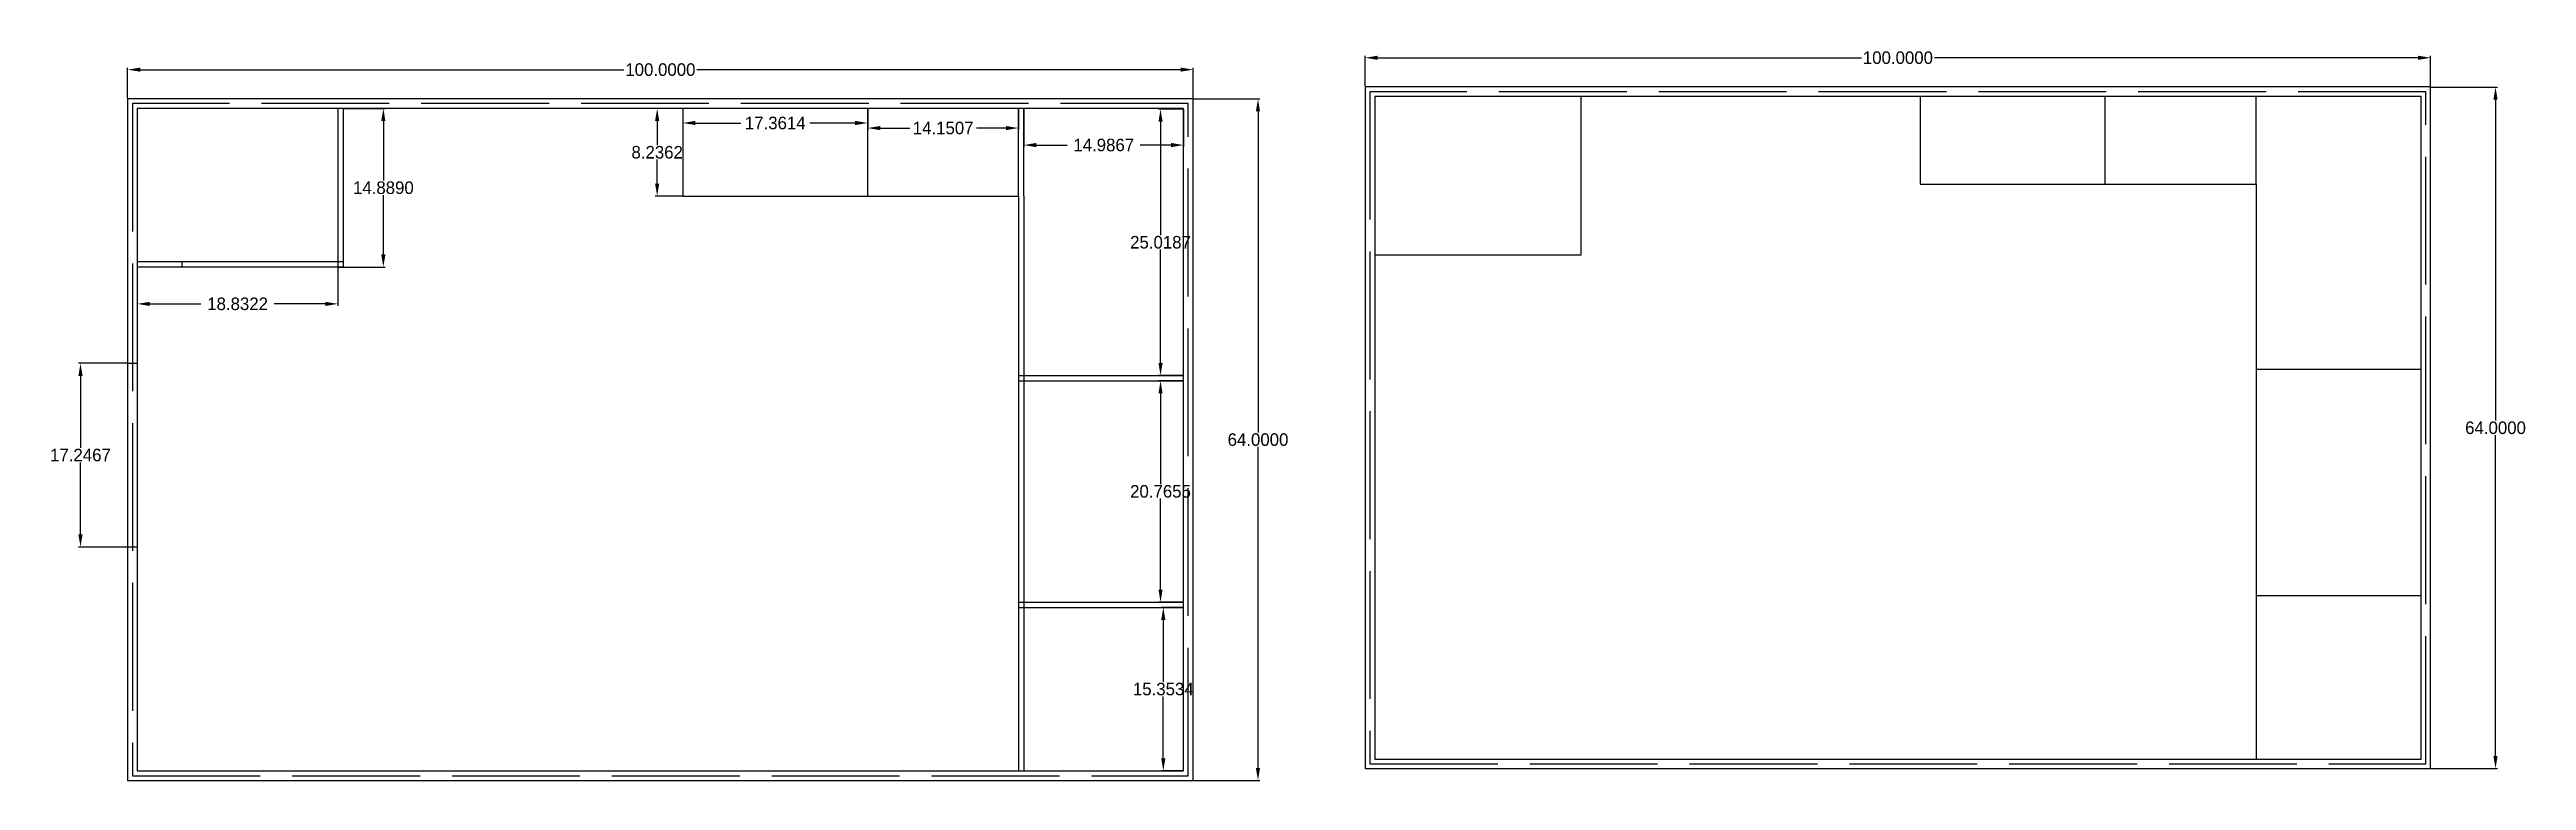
# Model space of a CAD drawing. Header units: feet. Extents: x 93 to 326, y 34 to 103.
import ezdxf

# ---------------------------------------------------------------- set-up
doc = ezdxf.new("R2010")
doc.units = ezdxf.units.FT
doc.header["$MEASUREMENT"] = 0
doc.linetypes.add('ACAD_ISO02W100', pattern=[15, 12, -3])
doc.dimstyles.get("Standard").update_dxf_attribs({"dimtxt": 1.18, "dimasz": 1.18, "dimexe": 0.18, "dimexo": 0.0625, "dimgap": 0.09, "dimtad": 0, "dimtih": 1, "dimtoh": 1, "dimdec": 4, "dimzin": 0, "dimdsep": 46, "dimtxsty": 'Standard', "dimcen": 1.09, "dimadec": 0, "dimazin": 0, "dimtfac": 1, "dimtdec": 4, "dimtofl": 0, "dimtmove": 0, "dimatfit": 3, "dimfxl": 1, "dimtolj": 1, "dimtzin": 0, "dimarcsym": 0})

# ---------------------------------------------------------------- blocks, each defined once
blk = doc.blocks.new('*D2')
at = {"color": 0, "lineweight": -2}
for p, q in [((100.5, 98.1), (100.5, 100.96)), ((101.68, 100.78), (147.07, 100.78)), ((199.32, 100.78), (153.93, 100.78)), ((200.5, 98.1), (200.5, 100.96))]:
    blk.add_line(p, q, dxfattribs=at)
at = {"color": 0}
for points in [[(101.68, 100.98), (101.68, 100.59), (100.5, 100.78)], [(199.32, 100.98), (199.32, 100.59), (200.5, 100.78)]]:
    blk.add_solid(points, dxfattribs=at)
at = {"layer": 'Defpoints', "color": 0}
for p in [(200.5, 100.78), (100.5, 98.04), (200.5, 98.04)]:
    blk.add_point(p, dxfattribs=at)
at = {"color": 0, "insert": (150.5, 100.78), "char_height": 1.18, "attachment_point": 5}
blk.add_mtext('\\A1;100.0000', dxfattribs=at)
blk = doc.blocks.new('*D3')
at = {"color": 0, "lineweight": -2}
for p, q in [((200.56, 98.04), (206.77, 98.04)), ((206.59, 96.86), (206.59, 66.72)), ((206.59, 35.22), (206.59, 65.36)), ((200.56, 34.04), (206.77, 34.04))]:
    blk.add_line(p, q, dxfattribs=at)
at = {"color": 0}
for points in [[(206.39, 96.86), (206.78, 96.86), (206.59, 98.04)], [(206.39, 35.22), (206.78, 35.22), (206.59, 34.04)]]:
    blk.add_solid(points, dxfattribs=at)
at = {"layer": 'Defpoints', "color": 0}
for p in [(200.5, 98.04), (200.5, 34.04), (206.59, 34.04)]:
    blk.add_point(p, dxfattribs=at)
at = {"color": 0, "insert": (206.59, 66.04), "char_height": 1.18, "attachment_point": 5}
blk.add_mtext('\\A1;64.0000', dxfattribs=at)
blk = doc.blocks.new('*D7')
at = {"color": 0, "lineweight": -2}
for p, q in [((216.65, 99.22), (216.65, 102.08)), ((217.83, 101.9), (263.22, 101.9)), ((315.47, 101.9), (270.08, 101.9)), ((316.65, 99.22), (316.65, 102.08))]:
    blk.add_line(p, q, dxfattribs=at)
at = {"color": 0}
for points in [[(217.83, 102.09), (217.83, 101.7), (216.65, 101.9)], [(315.47, 102.09), (315.47, 101.7), (316.65, 101.9)]]:
    blk.add_solid(points, dxfattribs=at)
at = {"layer": 'Defpoints', "color": 0}
for p in [(316.65, 101.9), (216.65, 99.15), (316.65, 99.15)]:
    blk.add_point(p, dxfattribs=at)
at = {"color": 0, "insert": (266.65, 101.9), "char_height": 1.18, "attachment_point": 5}
blk.add_mtext('\\A1;100.0000', dxfattribs=at)
blk = doc.blocks.new('*D8')
at = {"color": 0, "lineweight": -2}
for p, q in [((316.71, 99.15), (322.92, 99.15)), ((322.74, 97.97), (322.74, 67.83)), ((322.74, 36.33), (322.74, 66.47)), ((316.71, 35.15), (322.92, 35.15))]:
    blk.add_line(p, q, dxfattribs=at)
at = {"color": 0}
for points in [[(322.54, 97.97), (322.93, 97.97), (322.74, 99.15)], [(322.54, 36.33), (322.93, 36.33), (322.74, 35.15)]]:
    blk.add_solid(points, dxfattribs=at)
at = {"layer": 'Defpoints', "color": 0}
for p in [(316.65, 99.15), (316.65, 35.15), (322.74, 35.15)]:
    blk.add_point(p, dxfattribs=at)
at = {"color": 0, "insert": (322.74, 67.15), "char_height": 1.18, "attachment_point": 5}
blk.add_mtext('\\A1;64.0000', dxfattribs=at)
blk = doc.blocks.new('*D9')
at = {"color": 0, "lineweight": -2}
for p, q in [((100.44, 73.21), (95.89, 73.21)), ((96.07, 72.03), (96.07, 65.27)), ((96.07, 57.14), (96.07, 63.91)), ((100.44, 55.96), (95.89, 55.96))]:
    blk.add_line(p, q, dxfattribs=at)
at = {"color": 0}
for points in [[(95.88, 72.03), (96.27, 72.03), (96.07, 73.21)], [(95.88, 57.14), (96.27, 57.14), (96.07, 55.96)]]:
    blk.add_solid(points, dxfattribs=at)
at = {"layer": 'Defpoints', "color": 0}
for p in [(100.5, 73.21), (96.07, 55.96), (100.5, 55.96)]:
    blk.add_point(p, dxfattribs=at)
at = {"color": 0, "insert": (96.07, 64.59), "char_height": 1.18, "attachment_point": 5}
blk.add_mtext('\\A1;17.2467', dxfattribs=at)
blk = doc.blocks.new('*D10')
at = {"color": 0, "lineweight": -2}
for p, q in [((120.79, 97.14), (124.68, 97.14)), ((124.5, 95.96), (124.5, 90.37)), ((124.5, 83.43), (124.5, 89.01)), ((120.29, 82.25), (124.68, 82.25))]:
    blk.add_line(p, q, dxfattribs=at)
at = {"color": 0}
for points in [[(124.3, 95.96), (124.69, 95.96), (124.5, 97.14)], [(124.3, 83.43), (124.69, 83.43), (124.5, 82.25)]]:
    blk.add_solid(points, dxfattribs=at)
at = {"layer": 'Defpoints', "color": 0}
for p in [(120.73, 97.14), (120.23, 82.25), (124.5, 82.25)]:
    blk.add_point(p, dxfattribs=at)
at = {"color": 0, "insert": (124.5, 89.69), "char_height": 1.18, "attachment_point": 5}
blk.add_mtext('\\A1;14.8890', dxfattribs=at)
blk = doc.blocks.new('*D11')
at = {"color": 0, "lineweight": -2}
for p, q in [((101.4, 82.69), (101.4, 78.61)), ((120.23, 82.19), (120.23, 78.61)), ((102.58, 78.79), (107.38, 78.79)), ((119.05, 78.79), (114.25, 78.79))]:
    blk.add_line(p, q, dxfattribs=at)
at = {"color": 0}
for points in [[(102.58, 78.98), (102.58, 78.59), (101.4, 78.79)], [(119.05, 78.98), (119.05, 78.59), (120.23, 78.79)]]:
    blk.add_solid(points, dxfattribs=at)
at = {"layer": 'Defpoints', "color": 0}
for p in [(101.4, 82.75), (120.23, 82.25), (120.23, 78.79)]:
    blk.add_point(p, dxfattribs=at)
at = {"color": 0, "insert": (110.82, 78.79), "char_height": 1.18, "attachment_point": 5}
blk.add_mtext('\\A1;18.8322', dxfattribs=at)
blk = doc.blocks.new('*D12')
at = {"color": 0, "lineweight": -2}
for p, q in [((152.54, 97.14), (150.02, 97.14)), ((150.2, 95.96), (150.2, 93.7)), ((150.2, 90.08), (150.2, 92.34)), ((152.54, 88.9), (150.02, 88.9))]:
    blk.add_line(p, q, dxfattribs=at)
at = {"color": 0}
for points in [[(150, 95.96), (150.39, 95.96), (150.2, 97.14)], [(150, 90.08), (150.39, 90.08), (150.2, 88.9)]]:
    blk.add_solid(points, dxfattribs=at)
at = {"layer": 'Defpoints', "color": 0}
for p in [(152.6, 97.14), (150.2, 88.9), (152.6, 88.9)]:
    blk.add_point(p, dxfattribs=at)
at = {"color": 0, "insert": (150.2, 93.02), "char_height": 1.18, "attachment_point": 5}
blk.add_mtext('\\A1;8.2362', dxfattribs=at)
blk = doc.blocks.new('*D13')
at = {"color": 0, "lineweight": -2}
for p, q in [((184.61, 97.08), (184.61, 93.52)), ((199.6, 97.08), (199.6, 93.52)), ((185.79, 93.7), (188.67, 93.7)), ((198.42, 93.7), (195.54, 93.7))]:
    blk.add_line(p, q, dxfattribs=at)
at = {"color": 0}
for points in [[(185.79, 93.9), (185.79, 93.5), (184.61, 93.7)], [(198.42, 93.9), (198.42, 93.5), (199.6, 93.7)]]:
    blk.add_solid(points, dxfattribs=at)
at = {"layer": 'Defpoints', "color": 0}
for p in [(184.61, 97.14), (199.6, 97.14), (199.6, 93.7)]:
    blk.add_point(p, dxfattribs=at)
at = {"color": 0, "insert": (192.11, 93.7), "char_height": 1.18, "attachment_point": 5}
blk.add_mtext('\\A1;14.9867', dxfattribs=at)
blk = doc.blocks.new('*D14')
at = {"color": 0, "lineweight": -2}
for p, q in [((199.54, 97.08), (197.26, 97.08)), ((197.44, 95.9), (197.44, 85.25)), ((197.44, 73.24), (197.44, 83.89)), ((199.54, 72.06), (197.26, 72.06))]:
    blk.add_line(p, q, dxfattribs=at)
at = {"color": 0}
for points in [[(197.25, 95.9), (197.64, 95.9), (197.44, 97.08)], [(197.25, 73.24), (197.64, 73.24), (197.44, 72.06)]]:
    blk.add_solid(points, dxfattribs=at)
at = {"layer": 'Defpoints', "color": 0}
for p in [(199.6, 97.08), (197.44, 72.06), (199.6, 72.06)]:
    blk.add_point(p, dxfattribs=at)
at = {"color": 0, "insert": (197.44, 84.57), "char_height": 1.18, "attachment_point": 5}
blk.add_mtext('\\A1;25.0187', dxfattribs=at)
blk = doc.blocks.new('*D15')
at = {"color": 0, "lineweight": -2}
for p, q in [((199.54, 71.56), (197.26, 71.56)), ((197.44, 70.38), (197.44, 61.86)), ((197.44, 51.97), (197.44, 60.5)), ((199.54, 50.79), (197.26, 50.79))]:
    blk.add_line(p, q, dxfattribs=at)
at = {"color": 0}
for points in [[(197.25, 70.38), (197.64, 70.38), (197.44, 71.56)], [(197.25, 51.97), (197.64, 51.97), (197.44, 50.79)]]:
    blk.add_solid(points, dxfattribs=at)
at = {"layer": 'Defpoints', "color": 0}
for p in [(199.6, 71.56), (197.44, 50.79), (199.6, 50.79)]:
    blk.add_point(p, dxfattribs=at)
at = {"color": 0, "insert": (197.44, 61.18), "char_height": 1.18, "attachment_point": 5}
blk.add_mtext('\\A1;20.7655', dxfattribs=at)
blk = doc.blocks.new('*D16')
at = {"color": 0, "lineweight": -2}
for p, q in [((199.54, 50.29), (197.52, 50.29)), ((197.7, 49.11), (197.7, 43.3)), ((197.7, 36.12), (197.7, 41.94)), ((199.54, 34.94), (197.52, 34.94))]:
    blk.add_line(p, q, dxfattribs=at)
at = {"color": 0}
for points in [[(197.51, 49.11), (197.9, 49.11), (197.7, 50.29)], [(197.51, 36.12), (197.9, 36.12), (197.7, 34.94)]]:
    blk.add_solid(points, dxfattribs=at)
at = {"layer": 'Defpoints', "color": 0}
for p in [(199.6, 50.29), (197.7, 34.94), (199.6, 34.94)]:
    blk.add_point(p, dxfattribs=at)
at = {"color": 0, "insert": (197.7, 42.62), "char_height": 1.18, "attachment_point": 5}
blk.add_mtext('\\A1;15.3534', dxfattribs=at)
blk = doc.blocks.new('*D17')
at = {"color": 0, "lineweight": -2}
for p, q in [((152.6, 97.08), (152.6, 95.59)), ((153.78, 95.77), (158.04, 95.77)), ((168.78, 95.77), (164.52, 95.77)), ((169.96, 97.08), (169.96, 95.59))]:
    blk.add_line(p, q, dxfattribs=at)
at = {"color": 0}
for points in [[(153.78, 95.97), (153.78, 95.58), (152.6, 95.77)], [(168.78, 95.97), (168.78, 95.58), (169.96, 95.77)]]:
    blk.add_solid(points, dxfattribs=at)
at = {"layer": 'Defpoints', "color": 0}
for p in [(152.6, 97.14), (169.96, 97.14), (169.96, 95.77)]:
    blk.add_point(p, dxfattribs=at)
at = {"color": 0, "insert": (161.28, 95.77), "char_height": 1.18, "attachment_point": 5}
blk.add_mtext('\\A1;17.3614', dxfattribs=at)
blk = doc.blocks.new('*D18')
at = {"color": 0, "lineweight": -2}
for p, q in [((169.96, 97.01), (169.96, 95.12)), ((184.11, 97.01), (184.11, 95.12)), ((171.14, 95.3), (173.9, 95.3)), ((182.93, 95.3), (180.18, 95.3))]:
    blk.add_line(p, q, dxfattribs=at)
at = {"color": 0}
for points in [[(171.14, 95.49), (171.14, 95.1), (169.96, 95.3)], [(182.93, 95.49), (182.93, 95.1), (184.11, 95.3)]]:
    blk.add_solid(points, dxfattribs=at)
at = {"layer": 'Defpoints', "color": 0}
for p in [(169.96, 97.08), (184.11, 97.08), (184.11, 95.3)]:
    blk.add_point(p, dxfattribs=at)
at = {"color": 0, "insert": (177.04, 95.3), "char_height": 1.18, "attachment_point": 5}
blk.add_mtext('\\A1;14.1507', dxfattribs=at)

msp = doc.modelspace()

# ---------------------------------------------------------------- linework, layer by layer
for p, q in [((236.88229, 98.25397), (236.88229, 83.36493)), ((268.75118, 98.25397), (268.75118, 90.01782)), ((286.11259, 90.01782), (286.11259, 98.25397)), ((300.26333, 90.01782), (300.26333, 98.25397)), ((120.23132, 97.13911), (120.23132, 82.25007)), ((120.73132, 97.13911), (120.73132, 82.25007)), ((152.60021, 97.13911), (152.60021, 88.90295)), ((169.96162, 88.90295), (169.96162, 97.13911)), ((184.11236, 88.90295), (184.11236, 97.13911)), ((184.61236, 88.90295), (184.61236, 97.13911)), ((152.60021, 88.90295), (169.96162, 88.90295)), ((169.96162, 88.90295), (184.11236, 88.90295)), ((184.11236, 88.90295), (184.11236, 71.55793)), ((184.61236, 88.90295), (184.61236, 71.55793)), ((268.75118, 90.01782), (286.11259, 90.01782)), ((286.11259, 90.01782), (300.26333, 90.01782)), ((300.26333, 90.01782), (300.26333, 72.6728)), ((120.73132, 82.75007), (101.39908, 82.75007)), ((120.73132, 82.25007), (101.39908, 82.25007)), ((105.62436, 82.25007), (105.62436, 82.75007)), ((236.88229, 83.36493), (217.55005, 83.36493)), ((100.49908, 73.21036), (101.39908, 73.21036)), ((300.26333, 72.6728), (315.75005, 72.6728)), ((300.26333, 72.6728), (300.26333, 51.40733)), ((184.11236, 72.05793), (199.59908, 72.05793)), ((184.11236, 71.55793), (199.59908, 71.55793)), ((184.11236, 71.55793), (184.11236, 50.29246)), ((184.61236, 71.55793), (184.61236, 50.29246)), ((100.49908, 55.96364), (101.39908, 55.96364)), ((300.26333, 51.40733), (315.75005, 51.40733)), ((300.26333, 51.40733), (300.26333, 36.05397)), ((184.11236, 50.79246), (199.59908, 50.79246)), ((184.11236, 50.29246), (199.59908, 50.29246)), ((184.11236, 50.29246), (184.11236, 34.93911)), ((184.61236, 50.29246), (184.61236, 34.93911))]:
    msp.add_line(p, q)
for points in [[(100.49908, 34.03911), (200.49908, 34.03911), (200.49908, 98.03911), (100.49908, 98.03911)], [(216.65005, 35.15397), (316.65005, 35.15397), (316.65005, 99.15397), (216.65005, 99.15397)], [(217.55005, 36.05397), (315.75005, 36.05397), (315.75005, 98.25397), (217.55005, 98.25397)], [(217.55005, 36.05397), (315.75005, 36.05397), (315.75005, 98.25397), (217.55005, 98.25397)], [(217.55005, 36.05397), (315.75005, 36.05397), (315.75005, 98.25397), (217.55005, 98.25397)], [(217.55005, 36.05397), (315.75005, 36.05397), (315.75005, 98.25397), (217.55005, 98.25397)], [(217.55005, 36.05397), (315.75005, 36.05397), (315.75005, 98.25397), (217.55005, 98.25397)], [(101.39908, 34.93911), (199.59908, 34.93911), (199.59908, 97.13911), (101.39908, 97.13911)], [(101.39908, 34.93911), (199.59908, 34.93911), (199.59908, 97.13911), (101.39908, 97.13911)], [(101.39908, 34.93911), (199.59908, 34.93911), (199.59908, 97.13911), (101.39908, 97.13911)], [(101.39908, 34.93911), (199.59908, 34.93911), (199.59908, 97.13911), (101.39908, 97.13911)], [(101.39908, 34.93911), (199.59908, 34.93911), (199.59908, 97.13911), (101.39908, 97.13911)]]:
    msp.add_lwpolyline(points, close=True)
at = {"linetype": 'ACAD_ISO02W100'}
for points in [[(217.10005, 35.60397), (316.20005, 35.60397), (316.20005, 98.70397), (217.10005, 98.70397)], [(100.94908, 34.48911), (200.04908, 34.48911), (200.04908, 97.58911), (100.94908, 97.58911)]]:
    msp.add_lwpolyline(points, close=True, dxfattribs=at)

# ---------------------------------------------------------------- dimensions: what is measured, and where the dimension line sits
for base, p1, p2, picture, middle in [((316.65005, 101.89797), (216.65005, 99.15397), (316.65005, 99.15397), '*D7', (266.65005, 101.89797)), ((200.49908, 100.7831), (100.49908, 98.03911), (200.49908, 98.03911), '*D2', (150.49908, 100.7831)), ((169.96162, 95.77375), (152.60021, 97.13911), (169.96162, 97.13911), '*D17', (161.28092, 95.77375)), ((184.11236, 95.29778), (169.96162, 97.07661), (184.11236, 97.07661), '*D18', (177.03699, 95.29778)), ((199.59908, 93.69895), (184.61236, 97.13911), (199.59908, 97.13911), '*D13', (192.10572, 93.69895)), ((120.23132, 78.78637), (101.39908, 82.75007), (120.23132, 82.25007), '*D11', (110.8152, 78.78637))]:
    dim = msp.add_linear_dim(base=base, p1=p1, p2=p2, dimstyle='Standard')
    dim.commit()
    dim.dimension.update_dxf_attribs({"geometry": picture, "text_midpoint": middle})
for base, p1, p2, picture, middle in [((206.58707, 34.03911), (200.49908, 98.03911), (200.49908, 34.03911), '*D3', (206.58707, 66.03911)), ((322.73804, 35.15397), (316.65005, 99.15397), (316.65005, 35.15397), '*D8', (322.73804, 67.15397)), ((124.49772, 82.25007), (120.73132, 97.13911), (120.23132, 82.25007), '*D10', (124.49772, 89.69459)), ((150.19756, 88.90295), (152.60021, 97.13911), (152.60021, 88.90295), '*D12', (150.19756, 93.02103)), ((197.44373, 72.05793), (199.59908, 97.07661), (199.59908, 72.05793), '*D14', (197.44373, 84.56727)), ((96.07214, 55.96364), (100.49908, 73.21036), (100.49908, 55.96364), '*D9', (96.07214, 64.587)), ((197.44373, 50.79246), (199.59908, 71.55793), (199.59908, 50.79246), '*D15', (197.44373, 61.1752)), ((197.703327, 34.93911), (199.599084, 50.292465), (199.599084, 34.93911), '*D16', (197.703327, 42.615787))]:
    dim = msp.add_linear_dim(base=base, p1=p1, p2=p2, angle=90, dimstyle='Standard')
    dim.commit()
    dim.dimension.update_dxf_attribs({"geometry": picture, "text_midpoint": middle})

doc.saveas('drawing.dxf')
